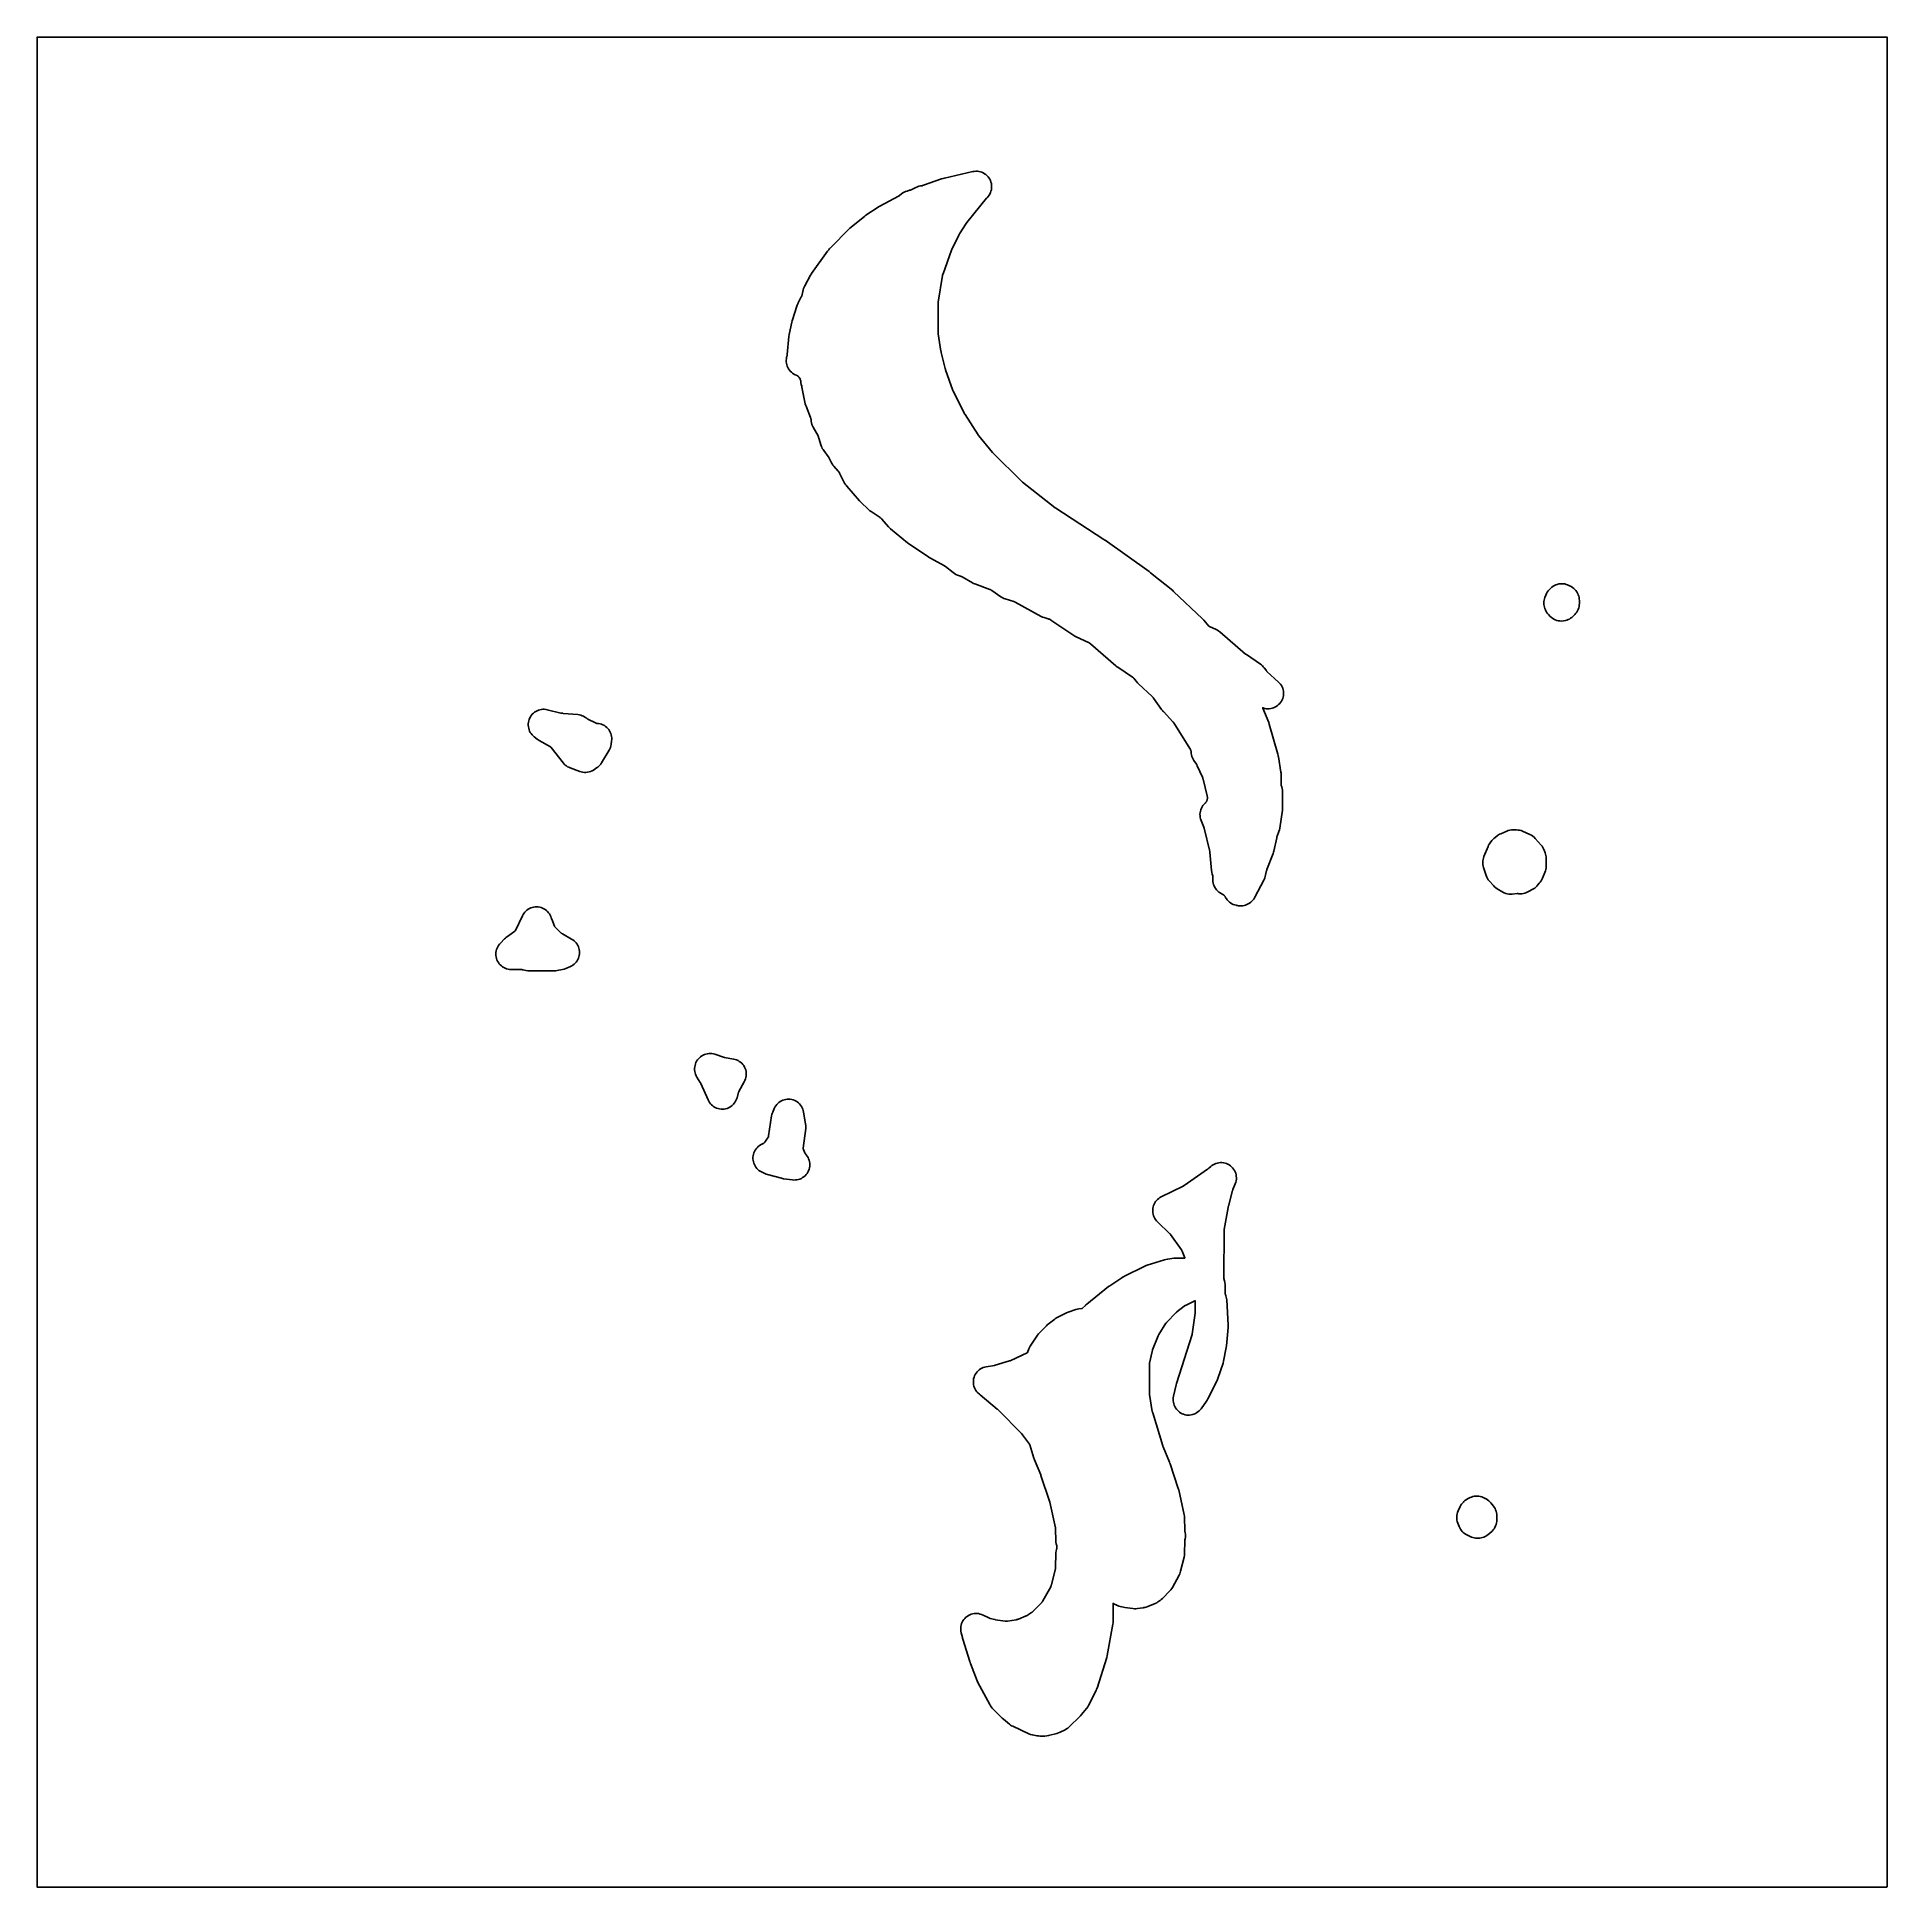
# Model space of a CAD drawing. Header units: millimetres. Extents: x 0 to 300, y 0 to 300.
import ezdxf

# ---------------------------------------------------------------- set-up
doc = ezdxf.new("R2010")
doc.units = ezdxf.units.MM
doc.layers.add('CUT', color=7, linetype='CONTINUOUS')

msp = doc.modelspace()

# ---------------------------------------------------------------- linework, layer by layer
at = {"layer": 'CUT'}
for points in [[(0, 299.99), (0.01, 300), (0.02, 300), (0.05, 300), (299.95, 300), (299.98, 300), (299.99, 300), (300, 300), (300, 299.99), (300, 299.98), (300, 299.95), (300, 0.05), (300, 0.02), (300, 0.01), (299.99, 0), (299.98, 0), (299.95, 0), (0.05, 0), (0.02, 0), (0.01, 0), (0.01, 0.01), (0, 0.01), (0, 0.02), (0, 0.05), (0, 299.95), (0, 299.98)], [(121.53, 247.1), (121.58, 246.86), (121.66, 246.63), (121.75, 246.41), (121.87, 246.19), (122, 245.99), (122.16, 245.81), (122.33, 245.64), (122.52, 245.49), (122.72, 245.35), (122.94, 245.24), (123.14, 245.16), (123.15, 245.15), (123.16, 245.15), (123.2, 245.13), (123.27, 245.09), (123.29, 245.08), (123.36, 245.03), (123.4, 245), (123.44, 244.98), (123.45, 244.96), (123.5, 244.91), (123.55, 244.86), (123.57, 244.85), (123.59, 244.81), (123.62, 244.77), (123.67, 244.7), (123.68, 244.68), (123.74, 244.58), (123.75, 244.55), (123.77, 244.49), (123.78, 244.46), (123.81, 244.36), (123.83, 244.3), (123.84, 244.28), (123.85, 244.26), (123.86, 244.18), (123.87, 244.09), (123.87, 244.04), (123.88, 243.99), (123.88, 243.9), (123.93, 243.64), (124, 243.38), (124.03, 243.28), (124.04, 243.25), (124.05, 243.23), (124.05, 243.2), (124.59, 240.54), (124.64, 240.33), (124.71, 240.13), (125.43, 238.3), (125.45, 238.24), (125.47, 238.18), (125.49, 238.12), (125.51, 238.05), (125.52, 238.02), (125.52, 237.98), (125.53, 237.9), (125.53, 237.87), (125.55, 237.68), (125.59, 237.43), (125.66, 237.18), (125.75, 236.94), (125.86, 236.71), (126.65, 235.31), (126.68, 235.24), (126.71, 235.19), (126.72, 235.15), (126.75, 235.08), (126.8, 234.94), (127.18, 233.7), (127.26, 233.49), (127.35, 233.29), (127.46, 233.1), (127.58, 232.92), (128.29, 232), (128.33, 231.94), (128.35, 231.9), (128.41, 231.81), (128.83, 230.96), (128.94, 230.77), (129.07, 230.59), (129.21, 230.41), (129.93, 229.61), (129.99, 229.53), (130.02, 229.49), (130.03, 229.47), (130.13, 229.33), (130.13, 229.32), (130.16, 229.27), (130.97, 227.67), (131.07, 227.48), (131.19, 227.31), (131.32, 227.14), (133.36, 224.81), (133.47, 224.69), (133.48, 224.68), (133.5, 224.66), (133.54, 224.63), (134.9, 223.32), (135.06, 223.17), (135.25, 223.04), (136.72, 222.06), (136.79, 222), (136.86, 221.96), (136.88, 221.94), (136.89, 221.93), (136.93, 221.9), (136.99, 221.83), (137.01, 221.82), (138.07, 220.59), (138.19, 220.46), (138.23, 220.42), (138.41, 220.26), (141.16, 217.99), (141.35, 217.85), (144.61, 215.65), (144.69, 215.6), (144.77, 215.55), (144.89, 215.48), (147.14, 214.24), (147.2, 214.21), (147.21, 214.2), (147.3, 214.14), (147.31, 214.14), (147.32, 214.13), (147.33, 214.12), (148.57, 213.14), (148.79, 212.98), (149.02, 212.85), (149.27, 212.75), (149.77, 212.57), (149.86, 212.53), (149.89, 212.52), (149.93, 212.5), (150, 212.46), (151.69, 211.49), (151.87, 211.4), (152.06, 211.31), (154.52, 210.41), (154.6, 210.38), (154.64, 210.36), (154.7, 210.33), (154.74, 210.31), (154.77, 210.29), (154.85, 210.23), (156.31, 209.22), (156.53, 209.09), (156.77, 208.97), (157.01, 208.89), (158.41, 208.47), (158.44, 208.46), (158.46, 208.45), (158.48, 208.44), (158.52, 208.43), (158.57, 208.4), (158.64, 208.37), (162.82, 206.05), (163.06, 205.93), (163.32, 205.84), (163.97, 205.65), (164.06, 205.62), (164.16, 205.59), (164.22, 205.57), (164.23, 205.56), (164.24, 205.56), (164.29, 205.53), (164.39, 205.47), (164.43, 205.45), (168.14, 202.93), (168.32, 202.82), (168.52, 202.72), (170.51, 201.83), (170.55, 201.81), (170.63, 201.76), (170.64, 201.75), (170.66, 201.74), (170.67, 201.73), (170.7, 201.71), (170.77, 201.65), (170.82, 201.61), (174.93, 198.05), (175.07, 197.94), (175.15, 197.88), (175.25, 197.81), (177.64, 196.2), (177.7, 196.16), (177.73, 196.14), (177.78, 196.1), (177.79, 196.09), (177.84, 196.04), (177.85, 196.03), (177.9, 195.98), (177.92, 195.95), (177.99, 195.87), (178.28, 195.46), (178.44, 195.27), (178.62, 195.09), (180.84, 193.04), (180.93, 192.95), (180.94, 192.94), (180.98, 192.89), (181.02, 192.83), (181.06, 192.78), (182.36, 190.95), (182.49, 190.79), (182.59, 190.67), (182.63, 190.63), (182.66, 190.6), (184.19, 188.94), (184.2, 188.94), (184.22, 188.92), (184.25, 188.88), (184.26, 188.87), (184.3, 188.82), (184.31, 188.8), (184.32, 188.79), (184.33, 188.77), (186.96, 184.63), (186.98, 184.6), (187.01, 184.54), (187.04, 184.49), (187.06, 184.46), (187.07, 184.43), (187.08, 184.38), (187.11, 184.32), (187.13, 184.28), (187.13, 184.25), (187.14, 184.2), (187.16, 184.11), (187.16, 184.09), (187.16, 184.06), (187.16, 184.02), (187.18, 183.82), (187.22, 183.57), (187.28, 183.33), (187.37, 183.09), (187.48, 182.87), (187.61, 182.65), (188.01, 182.07), (188.06, 182), (188.09, 181.94), (188.13, 181.88), (188.14, 181.86), (188.15, 181.84), (188.15, 181.83), (188.99, 179.96), (189.03, 179.87), (189.04, 179.84), (189.06, 179.78), (189.08, 179.71), (189.1, 179.64), (189.75, 176.93), (189.76, 176.91), (189.78, 176.83), (189.78, 176.82), (189.79, 176.77), (189.79, 176.72), (189.79, 176.71), (189.8, 176.61), (189.8, 176.6), (189.8, 176.54), (189.8, 176.52), (189.79, 176.47), (189.78, 176.43), (189.77, 176.38), (189.75, 176.28), (189.74, 176.26), (189.72, 176.19), (189.71, 176.15), (189.68, 176.1), (189.68, 176.09), (189.66, 176.05), (189.61, 175.97), (189.6, 175.96), (189.59, 175.94), (189.58, 175.93), (189.56, 175.9), (189.51, 175.85), (189.46, 175.78), (189.43, 175.75), (189.25, 175.57), (189.08, 175.37), (188.94, 175.16), (188.82, 174.93), (188.73, 174.7), (188.66, 174.45), (188.61, 174.2), (188.59, 173.95), (188.6, 173.69), (188.63, 173.44), (188.69, 173.19), (188.77, 172.95), (189.2, 171.88), (189.21, 171.86), (189.25, 171.72), (190.19, 167.94), (190.2, 167.82), (190.46, 164.84), (190.5, 164.55), (190.58, 164.26), (190.67, 164), (190.68, 163.96), (190.69, 163.92), (190.69, 163.9), (190.69, 163.88), (190.69, 163.31), (190.7, 163.06), (190.74, 162.81), (190.8, 162.56), (190.89, 162.33), (191, 162.1), (191.14, 161.89), (191.29, 161.69), (191.46, 161.5), (191.65, 161.34), (191.86, 161.19), (192.08, 161.07), (192.15, 161.04), (192.18, 161.03), (192.2, 161.02), (192.26, 160.98), (192.32, 160.95), (192.39, 160.9), (192.43, 160.87), (192.47, 160.85), (192.48, 160.83), (192.49, 160.82), (192.54, 160.77), (192.56, 160.75), (192.65, 160.63), (192.7, 160.56), (192.71, 160.54), (192.75, 160.46), (192.87, 160.26), (193.02, 160.06), (193.19, 159.88), (193.37, 159.72), (193.56, 159.57), (193.77, 159.44), (193.99, 159.34), (194.22, 159.26), (194.46, 159.2), (194.51, 159.19), (194.54, 159.18), (194.7, 159.15), (194.75, 159.14), (194.81, 159.13), (195.05, 159.11), (195.29, 159.1), (195.52, 159.12), (195.76, 159.16), (195.99, 159.22), (196.21, 159.31), (196.43, 159.41), (196.63, 159.54), (196.82, 159.68), (197, 159.84), (197.16, 160.02), (197.3, 160.21), (197.36, 160.3), (197.37, 160.32), (197.5, 160.53), (198.95, 163.27), (199.04, 163.46), (199.12, 163.66), (199.17, 163.87), (199.4, 164.84), (199.4, 164.85), (199.4, 164.86), (199.41, 164.86), (199.42, 164.9), (199.43, 164.94), (199.45, 164.98), (200.46, 167.62), (200.53, 167.81), (200.57, 167.99), (201.03, 170.15), (201.05, 170.22), (201.05, 170.23), (201.07, 170.31), (201.08, 170.35), (201.09, 170.37), (201.09, 170.39), (201.1, 170.41), (201.39, 171.16), (201.48, 171.43), (201.54, 171.71), (201.95, 174.62), (201.97, 174.97), (201.97, 177.6), (201.96, 177.87), (201.91, 178.13), (201.84, 178.39), (201.8, 178.5), (201.79, 178.54), (201.78, 178.58), (201.78, 178.6), (201.78, 178.64), (201.74, 180.4), (201.74, 180.41), (201.74, 180.45), (201.73, 180.61), (201.71, 180.81), (201.31, 183.26), (201.29, 183.4), (201.29, 183.41), (201.28, 183.49), (201.22, 183.72), (199.83, 188.55), (199.74, 188.82), (198.77, 191.16), (198.75, 191.22), (198.77, 191.22), (198.86, 191.19), (199.09, 191.12), (199.33, 191.08), (199.57, 191.06), (199.82, 191.07), (200.06, 191.09), (200.3, 191.14), (200.53, 191.22), (200.75, 191.31), (200.96, 191.43), (201.16, 191.57), (201.35, 191.73), (201.52, 191.9), (201.67, 192.09), (201.8, 192.29), (201.92, 192.51), (202.01, 192.73), (202.08, 192.96), (202.12, 193.2), (202.15, 193.44), (202.15, 193.68), (202.12, 193.93), (202.08, 194.16), (202.01, 194.4), (201.91, 194.62), (201.8, 194.84), (201.67, 195.04), (201.51, 195.23), (201.34, 195.4), (199.45, 197.13), (199.42, 197.16), (199.38, 197.2), (199.35, 197.23), (199.35, 197.24), (199.34, 197.25), (199.33, 197.26), (199.31, 197.3), (199, 197.72), (198.86, 197.89), (198.71, 198.04), (198.55, 198.19), (198.38, 198.31), (196.11, 199.84), (196.09, 199.85), (196.08, 199.86), (196.02, 199.9), (195.98, 199.94), (191.82, 203.52), (191.63, 203.67), (191.43, 203.8), (191.22, 203.91), (190.11, 204.41), (190.09, 204.42), (190.07, 204.43), (190.06, 204.44), (190.05, 204.44), (190.04, 204.46), (189.2, 205.44), (189.02, 205.63), (184.32, 210.1), (184.17, 210.23), (180.58, 213.13), (180.54, 213.16), (180.53, 213.17), (180.4, 213.27), (180.37, 213.3), (173.2, 218.38), (173.16, 218.41), (173.02, 218.5), (165.19, 223.61), (165.13, 223.65), (165.11, 223.66), (159.79, 227.83), (159.76, 227.85), (159.68, 227.93), (155.02, 232.56), (154.95, 232.64), (152.71, 235.34), (152.7, 235.36), (152.62, 235.46), (150.49, 238.76), (150.46, 238.81), (150.45, 238.82), (150.43, 238.87), (148.6, 242.52), (148.57, 242.59), (148.54, 242.66), (147.34, 246.01), (147.33, 246.05), (147.3, 246.14), (147.28, 246.23), (146.63, 248.83), (146.63, 248.85), (146.61, 248.93), (146.6, 248.98), (146.59, 249.03), (146.59, 249.05), (146.13, 251.85), (146.12, 251.91), (146.12, 251.98), (146.12, 256.85), (146.12, 256.92), (146.13, 256.99), (146.83, 261.3), (146.83, 261.33), (146.85, 261.37), (146.85, 261.38), (146.86, 261.41), (146.92, 261.59), (148.28, 265.44), (148.3, 265.49), (148.31, 265.5), (148.31, 265.51), (148.34, 265.56), (149.48, 267.84), (149.49, 267.87), (149.52, 267.92), (149.54, 267.95), (149.55, 267.97), (149.56, 267.99), (149.62, 268.09), (150.68, 269.77), (150.79, 269.92), (150.8, 269.93), (153.99, 273.87), (154.01, 273.9), (154.02, 273.91), (154.03, 273.92), (154.06, 273.94), (154.23, 274.13), (154.38, 274.33), (154.51, 274.54), (154.62, 274.76), (154.7, 275), (154.76, 275.24), (154.8, 275.49), (154.81, 275.73), (154.8, 275.98), (154.76, 276.23), (154.7, 276.47), (154.61, 276.71), (154.5, 276.93), (154.37, 277.14), (154.22, 277.34), (154.05, 277.52), (153.86, 277.69), (153.66, 277.83), (153.44, 277.96), (153.22, 278.06), (152.98, 278.14), (152.74, 278.19), (152.49, 278.22), (152.24, 278.23), (151.99, 278.21), (151.75, 278.17), (147.17, 277.11), (147.16, 277.11), (146.92, 277.06), (146.68, 276.99), (143.78, 275.96), (143.6, 275.9), (143.57, 275.89), (143.56, 275.89), (143.53, 275.88), (143.45, 275.87), (143.29, 275.84), (143.02, 275.79), (142.76, 275.7), (142.52, 275.59), (141.87, 275.26), (141.83, 275.24), (141.82, 275.23), (141.78, 275.21), (141.76, 275.2), (141.75, 275.2), (141.74, 275.2), (141.67, 275.18), (141.53, 275.14), (141.51, 275.14), (141.09, 275.02), (140.85, 274.94), (140.62, 274.84), (140.4, 274.71), (140.2, 274.56), (139.88, 274.29), (139.84, 274.27), (139.83, 274.26), (139.8, 274.24), (139.77, 274.22), (139.76, 274.21), (139.71, 274.18), (136.7, 272.59), (136.68, 272.58), (136.67, 272.58), (136.46, 272.45), (136.41, 272.42), (134.42, 271.09), (134.25, 270.96), (132.03, 269.18), (131.82, 269), (131.81, 268.99), (131.8, 268.98), (128.56, 265.7), (128.55, 265.7), (128.54, 265.69), (128.38, 265.5), (128.25, 265.34), (128.23, 265.31), (128.21, 265.28), (125.61, 261.64), (125.58, 261.59), (125.45, 261.39), (124.49, 259.66), (124.39, 259.45), (124.31, 259.23), (124.24, 259.01), (124.01, 258), (124.01, 257.99), (124, 257.97), (123.96, 257.91), (123.95, 257.87), (123.94, 257.85), (123.44, 256.87), (123.43, 256.86), (123.42, 256.84), (123.29, 256.51), (122.45, 253.99), (122.38, 253.73), (121.95, 251.76), (121.9, 251.44), (121.65, 248.53), (121.65, 248.46), (121.64, 248.38), (121.64, 248.36), (121.64, 248.35), (121.63, 248.29), (121.61, 248.23), (121.6, 248.18), (121.56, 248.06), (121.52, 247.82), (121.5, 247.58), (121.51, 247.34)], [(244.35, 207.98), (244.38, 207.75), (244.44, 207.53), (244.51, 207.31), (244.6, 207.09), (244.66, 206.97), (244.79, 206.75), (244.94, 206.54), (245.1, 206.35), (245.39, 206.05), (245.58, 205.88), (245.77, 205.73), (245.99, 205.6), (246.21, 205.49), (246.45, 205.4), (246.69, 205.34), (246.94, 205.3), (247.19, 205.29), (247.23, 205.29), (247.54, 205.31), (247.84, 205.36), (247.88, 205.37), (248.09, 205.44), (248.3, 205.52), (248.5, 205.62), (248.69, 205.74), (248.87, 205.88), (249.04, 206.03), (249.38, 206.37), (249.54, 206.55), (249.69, 206.75), (249.81, 206.96), (249.92, 207.18), (250, 207.41), (250.06, 207.65), (250.1, 207.89), (250.11, 208.14), (250.11, 208.63), (250.1, 208.86), (250.07, 209.09), (250.01, 209.32), (249.94, 209.54), (249.85, 209.75), (249.83, 209.79), (249.7, 210.01), (249.55, 210.22), (249.38, 210.42), (249.19, 210.59), (248.98, 210.75), (248.76, 210.88), (248.42, 211.06), (248.2, 211.16), (247.97, 211.24), (247.73, 211.3), (247.49, 211.34), (247.24, 211.35), (247, 211.34), (246.76, 211.3), (246.52, 211.24), (246.29, 211.16), (246.07, 211.05), (245.86, 210.93), (245.66, 210.78), (245.48, 210.62), (245.22, 210.36), (245.05, 210.17), (244.9, 209.96), (244.77, 209.74), (244.66, 209.51), (244.51, 209.13), (244.44, 208.91), (244.38, 208.68), (244.35, 208.45), (244.34, 208.22)], [(81.55, 190.9), (81.32, 190.83), (81.09, 190.74), (80.88, 190.63), (80.68, 190.49), (80.49, 190.34), (80.32, 190.17), (80.16, 189.98), (80.02, 189.78), (79.91, 189.57), (79.81, 189.34), (79.74, 189.11), (79.69, 188.87), (79.66, 188.63), (79.66, 188.39), (79.68, 188.15), (79.73, 187.91), (79.79, 187.67), (79.88, 187.45), (79.99, 187.23), (80.12, 187.03), (80.28, 186.84), (80.44, 186.66), (80.63, 186.5), (81.12, 186.12), (81.27, 186.02), (81.43, 185.92), (83.25, 184.9), (83.28, 184.88), (83.3, 184.87), (83.3, 184.86), (83.32, 184.85), (83.33, 184.84), (83.34, 184.83), (83.37, 184.79), (85.36, 182.27), (85.51, 182.1), (85.67, 181.94), (85.85, 181.8), (86.04, 181.67), (86.24, 181.57), (86.45, 181.48), (88.01, 180.9), (88.25, 180.82), (88.5, 180.77), (88.76, 180.74), (89.01, 180.74), (89.27, 180.77), (89.52, 180.82), (89.76, 180.9), (90, 181), (90.22, 181.13), (90.74, 181.46), (90.93, 181.59), (91.11, 181.75), (91.27, 181.91), (91.42, 182.1), (91.55, 182.29), (92.78, 184.36), (92.89, 184.58), (92.99, 184.81), (93.06, 185.04), (93.1, 185.29), (93.18, 185.85), (93.21, 186.09), (93.21, 186.33), (93.18, 186.58), (93.13, 186.82), (93.06, 187.05), (92.97, 187.27), (92.85, 187.49), (92.72, 187.69), (92.56, 187.88), (92.39, 188.05), (92.2, 188.21), (92, 188.34), (91.78, 188.46), (91.56, 188.55), (91.32, 188.62), (91.08, 188.67), (90.84, 188.7), (90.75, 188.7), (90.72, 188.71), (90.7, 188.71), (90.58, 188.76), (89.34, 189.38), (89.2, 189.46), (89.14, 189.5), (89.05, 189.57), (88.85, 189.72), (88.64, 189.84), (88.42, 189.94), (88.19, 190.02), (87.95, 190.08), (87.71, 190.11), (85.32, 190.32), (85.28, 190.33), (85.26, 190.33), (85.13, 190.34), (85.1, 190.35), (84.95, 190.37), (82.75, 190.91), (82.52, 190.95), (82.27, 190.98), (82.03, 190.98), (81.79, 190.95)], [(235.1, 163.78), (235.21, 163.56), (235.34, 163.35), (235.5, 163.16), (236.18, 162.38), (236.36, 162.18), (236.57, 162.01), (236.8, 161.86), (237.69, 161.34), (237.92, 161.22), (238.17, 161.13), (238.42, 161.06), (238.68, 161.02), (238.94, 161), (239.2, 161.01), (240.02, 161.09), (240.11, 161.1), (240.13, 161.1), (240.14, 161.1), (240.15, 161.1), (240.28, 161.07), (240.54, 161.06), (240.79, 161.07), (241.04, 161.11), (241.29, 161.17), (241.53, 161.26), (241.76, 161.37), (242.66, 161.87), (242.87, 162), (243.06, 162.15), (243.23, 162.31), (243.39, 162.49), (243.6, 162.76), (243.61, 162.77), (243.77, 162.96), (243.92, 163.15), (244.05, 163.37), (244.15, 163.59), (244.54, 164.54), (244.62, 164.77), (244.68, 165.01), (244.72, 165.25), (244.73, 165.49), (244.73, 166.83), (244.72, 167.05), (244.69, 167.27), (244.64, 167.49), (244.57, 167.7), (244.4, 168.16), (244.31, 168.37), (244.2, 168.58), (244.07, 168.77), (243.93, 168.95), (242.95, 170.05), (242.76, 170.24), (242.55, 170.41), (242.33, 170.56), (242.09, 170.68), (240.89, 171.21), (240.66, 171.3), (240.42, 171.36), (240.17, 171.4), (239.92, 171.42), (239.36, 171.43), (239.1, 171.42), (238.84, 171.38), (238.58, 171.32), (238.34, 171.23), (237.36, 170.81), (237.17, 170.72), (236.99, 170.61), (236.82, 170.49), (236.39, 170.16), (236.23, 170.03), (236.08, 169.88), (235.94, 169.72), (235.65, 169.35), (235.52, 169.16), (235.4, 168.96), (235.3, 168.75), (234.63, 167.09), (234.55, 166.86), (234.5, 166.63), (234.46, 166.39), (234.45, 166.15), (234.45, 166.09), (234.46, 165.82), (234.51, 165.56), (234.58, 165.3), (235.01, 164.01)], [(74.52, 152.02), (74.46, 151.79), (74.42, 151.55), (74.41, 151.3), (74.42, 151.06), (74.45, 150.82), (74.51, 150.58), (74.59, 150.35), (74.69, 150.13), (74.82, 149.92), (74.96, 149.72), (75.12, 149.54), (75.3, 149.38), (75.49, 149.23), (75.7, 149.1), (75.92, 148.99), (76.15, 148.91), (76.38, 148.85), (76.62, 148.81), (76.87, 148.79), (78.63, 148.76), (78.64, 148.76), (78.71, 148.75), (78.8, 148.74), (79.31, 148.62), (79.6, 148.57), (79.89, 148.55), (79.91, 148.55), (79.92, 148.55), (83.9, 148.56), (84.12, 148.57), (84.34, 148.6), (85.21, 148.76), (85.5, 148.83), (85.78, 148.94), (86.5, 149.26), (86.71, 149.36), (86.91, 149.49), (87.1, 149.64), (87.28, 149.8), (87.44, 149.98), (87.58, 150.18), (87.7, 150.39), (87.8, 150.61), (87.88, 150.83), (87.93, 151.07), (87.97, 151.3), (87.98, 151.54), (87.97, 151.78), (87.93, 152.02), (87.88, 152.25), (87.8, 152.48), (87.69, 152.7), (87.57, 152.91), (87.43, 153.1), (87.27, 153.28), (87.1, 153.45), (86.91, 153.59), (86.7, 153.72), (85.21, 154.56), (85.16, 154.59), (85.06, 154.65), (85.01, 154.68), (85, 154.69), (84.93, 154.75), (84.01, 155.67), (83.97, 155.72), (83.94, 155.75), (83.92, 155.78), (83.91, 155.81), (83.46, 156.93), (83.43, 157), (83.42, 157.03), (83.39, 157.14), (83.32, 157.37), (83.21, 157.59), (83.09, 157.8), (82.95, 158), (82.79, 158.19), (82.61, 158.35), (82.42, 158.5), (82.21, 158.63), (81.99, 158.74), (81.76, 158.83), (81.53, 158.89), (81.29, 158.93), (81.04, 158.95), (80.8, 158.94), (80.56, 158.91), (80.32, 158.86), (80.09, 158.78), (79.86, 158.68), (79.65, 158.56), (79.45, 158.42), (79.27, 158.26), (79.1, 158.08), (78.95, 157.89), (78.82, 157.69), (78.72, 157.49), (78.71, 157.47), (78.71, 157.46), (77.59, 155.1), (77.59, 155.09), (77.58, 155.08), (77.56, 155.06), (77.49, 155), (76.28, 154.13), (76.12, 154.01), (76.05, 153.95), (76.03, 153.93), (75.97, 153.87), (75.95, 153.86), (75.83, 153.75), (75.14, 153.06), (74.98, 152.88), (74.83, 152.68), (74.71, 152.47), (74.6, 152.25)], [(108.93, 127.41), (109.07, 127.2), (109.22, 127.01), (109.39, 126.83), (109.57, 126.67), (109.77, 126.53), (109.99, 126.41), (110.21, 126.31), (110.44, 126.23), (110.68, 126.18), (110.93, 126.15), (111.17, 126.14), (111.42, 126.16), (111.66, 126.2), (111.9, 126.27), (112.13, 126.36), (112.35, 126.47), (112.55, 126.6), (112.75, 126.75), (112.92, 126.92), (113.08, 127.11), (113.23, 127.31), (113.35, 127.52), (113.44, 127.75), (113.52, 127.98), (113.78, 128.91), (113.8, 128.96), (113.8, 128.97), (113.8, 128.98), (114.7, 130.57), (114.81, 130.8), (114.9, 131.03), (114.96, 131.27), (115, 131.52), (115.02, 131.77), (115.01, 132.02), (114.98, 132.27), (114.92, 132.51), (114.83, 132.75), (114.73, 132.97), (114.6, 133.19), (114.45, 133.39), (114.28, 133.57), (114.09, 133.74), (113.89, 133.89), (113.68, 134.02), (113.45, 134.12), (113.21, 134.2), (112.97, 134.26), (111.51, 134.53), (111.46, 134.54), (111.33, 134.57), (109.92, 135.03), (109.69, 135.1), (109.45, 135.14), (109.2, 135.16), (108.96, 135.15), (108.72, 135.12), (108.48, 135.07), (108.25, 134.99), (108.02, 134.9), (107.81, 134.78), (107.61, 134.64), (107.43, 134.48), (107.26, 134.3), (107.11, 134.11), (106.97, 133.91), (106.86, 133.69), (106.77, 133.46), (106.71, 133.23), (106.66, 132.99), (106.64, 132.75), (106.64, 132.5), (106.67, 132.26), (106.72, 132.02), (106.8, 131.79), (106.89, 131.56), (107.01, 131.35), (107.55, 130.48), (107.58, 130.42), (107.6, 130.39), (107.65, 130.28), (108.82, 127.63)], [(116.76, 119.88), (116.61, 119.7), (116.47, 119.49), (116.35, 119.28), (116.25, 119.05), (116.18, 118.82), (116.13, 118.58), (116.1, 118.34), (116.1, 118.09), (116.12, 117.85), (116.17, 117.61), (116.24, 117.38), (116.33, 117.15), (116.44, 116.93), (116.57, 116.73), (116.73, 116.53), (116.9, 116.36), (117.08, 116.2), (117.29, 116.06), (117.5, 115.95), (118.01, 115.7), (118.23, 115.6), (118.46, 115.53), (120.71, 114.92), (121.04, 114.85), (122.5, 114.66), (122.75, 114.64), (122.99, 114.65), (123.24, 114.68), (123.48, 114.73), (123.72, 114.81), (123.95, 114.91), (124.16, 115.03), (124.36, 115.17), (124.55, 115.34), (124.72, 115.52), (124.87, 115.71), (125.01, 115.93), (125.12, 116.15), (125.2, 116.38), (125.27, 116.62), (125.31, 116.87), (125.32, 117.12), (125.31, 117.36), (125.28, 117.61), (125.22, 117.85), (125.13, 118.09), (125.03, 118.31), (124.9, 118.52), (124.75, 118.72), (124.66, 118.82), (124.59, 118.91), (124.56, 118.94), (124.56, 118.95), (124.55, 118.97), (124.51, 119.05), (124.28, 119.57), (124.26, 119.63), (124.25, 119.65), (124.24, 119.69), (124.24, 119.7), (124.24, 119.71), (124.25, 119.79), (124.65, 123.02), (124.67, 123.26), (124.66, 123.5), (124.64, 123.74), (124.32, 125.67), (124.26, 125.91), (124.19, 126.15), (124.09, 126.37), (123.97, 126.59), (123.83, 126.79), (123.67, 126.98), (123.49, 127.15), (123.29, 127.3), (123.09, 127.43), (122.87, 127.54), (122.64, 127.63), (122.4, 127.7), (122.15, 127.74), (121.91, 127.76), (121.66, 127.75), (121.42, 127.72), (121.18, 127.67), (120.94, 127.59), (120.72, 127.49), (120.5, 127.37), (120.3, 127.22), (120.12, 127.06), (119.95, 126.88), (119.8, 126.68), (119.67, 126.48), (119.56, 126.25), (119.3, 125.65), (119.22, 125.45), (119.16, 125.25), (119.12, 125.03), (118.63, 121.79), (118.62, 121.71), (118.6, 121.61), (118.6, 121.6), (118.59, 121.58), (118.58, 121.58), (118.52, 121.5), (118.48, 121.45), (118, 120.78), (117.95, 120.72), (117.92, 120.68), (117.89, 120.64), (117.86, 120.6), (117.84, 120.58), (117.82, 120.57), (117.77, 120.55), (117.55, 120.46), (117.33, 120.34), (117.13, 120.21), (116.94, 120.06)], [(151.3, 36.46), (151.37, 36.25), (152.46, 33.42), (152.59, 33.14), (154.49, 29.59), (154.61, 29.39), (154.75, 29.2), (154.91, 29.02), (156.52, 27.38), (156.72, 27.19), (157.7, 26.39), (157.87, 26.27), (158.04, 26.16), (158.23, 26.06), (160.84, 24.85), (161.12, 24.74), (161.42, 24.66), (162.15, 24.52), (162.38, 24.49), (162.62, 24.48), (163.42, 24.48), (163.73, 24.5), (164.03, 24.55), (165.39, 24.89), (165.66, 24.98), (165.92, 25.1), (166.72, 25.51), (166.94, 25.63), (167.14, 25.78), (167.33, 25.94), (169.21, 27.78), (169.39, 27.98), (170.2, 28.96), (170.22, 28.99), (170.38, 29.2), (170.51, 29.43), (171.75, 31.88), (171.83, 32.06), (171.9, 32.25), (173.48, 37.23), (173.56, 37.55), (174.46, 42.63), (174.49, 42.85), (174.5, 43.07), (174.5, 45.96), (174.5, 45.98), (174.5, 45.99), (174.51, 46), (174.55, 45.98), (174.75, 45.87), (174.79, 45.85), (174.83, 45.83), (175.02, 45.73), (175.03, 45.73), (175.05, 45.72), (175.22, 45.64), (175.24, 45.63), (175.43, 45.56), (175.63, 45.51), (176.21, 45.38), (176.39, 45.35), (177.72, 45.15), (177.96, 45.12), (178.2, 45.12), (178.44, 45.15), (179.33, 45.28), (179.4, 45.28), (179.49, 45.3), (179.65, 45.32), (179.89, 45.38), (180.13, 45.47), (181.35, 45.99), (181.57, 46.09), (181.77, 46.22), (182.11, 46.45), (182.32, 46.61), (182.51, 46.78), (183.69, 48.01), (183.7, 48.01), (183.86, 48.19), (184, 48.38), (184.13, 48.58), (185.22, 50.58), (185.31, 50.78), (185.39, 50.98), (185.45, 51.19), (186.01, 53.49), (186.06, 53.76), (186.08, 54.03), (186.12, 56.17), (186.12, 56.25), (186.13, 56.28), (186.14, 56.32), (186.17, 56.48), (186.22, 56.72), (186.24, 56.96), (186.24, 57.2), (186.21, 57.44), (186.16, 57.68), (186.12, 57.81), (186.12, 57.82), (186.12, 57.83), (186.12, 57.87), (186.12, 57.9), (186.08, 59.88), (186.06, 60.12), (186.02, 60.37), (185.14, 64.38), (185.07, 64.63), (183.74, 68.61), (183.73, 68.65), (183.71, 68.7), (183.65, 68.88), (182.6, 71.4), (182.6, 71.41), (182.58, 71.45), (182.55, 71.55), (180.93, 76.88), (180.92, 76.92), (180.89, 76.99), (180.89, 77), (180.87, 77.07), (180.86, 77.13), (180.4, 79.86), (180.39, 79.89), (180.39, 79.92), (180.39, 79.93), (180.39, 80.01), (180.41, 84.8), (180.41, 84.82), (180.42, 84.86), (180.43, 84.92), (180.43, 84.93), (180.43, 84.94), (180.84, 86.84), (180.87, 87.03), (180.88, 87.05), (180.88, 87.06), (180.9, 87.11), (181.81, 89.38), (181.85, 89.49), (181.86, 89.52), (181.87, 89.54), (181.87, 89.55), (181.92, 89.61), (183.08, 91.43), (183.12, 91.48), (183.12, 91.49), (183.14, 91.51), (183.17, 91.54), (183.18, 91.55), (183.21, 91.59), (184.66, 93.09), (184.7, 93.13), (184.72, 93.15), (184.75, 93.18), (184.76, 93.18), (184.79, 93.21), (184.82, 93.24), (184.84, 93.25), (186.03, 94.18), (186.04, 94.19), (186.07, 94.21), (186.08, 94.22), (186.1, 94.23), (186.2, 94.28), (186.22, 94.29), (186.24, 94.3), (186.25, 94.3), (187.23, 94.8), (187.31, 94.84), (187.36, 94.87), (187.42, 94.9), (187.77, 95.08), (187.79, 95.09), (187.8, 95.09), (187.81, 95.09), (187.81, 95.07), (187.81, 95.05), (187.82, 93.24), (187.81, 93.09), (187.81, 93.06), (187.33, 89.67), (187.33, 89.64), (187.33, 89.63), (187.31, 89.58), (184.78, 81.65), (184.72, 81.44), (184.3, 79.57), (184.26, 79.33), (184.24, 79.08), (184.25, 78.84), (184.28, 78.6), (184.33, 78.36), (184.4, 78.13), (184.5, 77.9), (184.62, 77.69), (184.76, 77.49), (184.92, 77.31), (185.1, 77.14), (185.29, 76.98), (185.49, 76.85), (185.71, 76.74), (185.94, 76.65), (186.17, 76.59), (186.41, 76.54), (186.66, 76.52), (186.9, 76.53), (187.14, 76.55), (187.38, 76.6), (187.61, 76.68), (187.84, 76.77), (188.05, 76.89), (188.25, 77.03), (188.44, 77.19), (188.61, 77.36), (188.76, 77.55), (189.66, 78.79), (189.78, 78.96), (189.87, 79.14), (191.37, 82.12), (191.51, 82.45), (192.34, 84.95), (192.42, 85.25), (192.86, 87.47), (192.9, 87.76), (193.14, 90.73), (193.15, 90.93), (193.15, 90.95), (193.15, 91.09), (192.92, 95.21), (192.89, 95.43), (192.85, 95.65), (192.79, 95.86), (192.76, 95.96), (192.75, 95.98), (192.73, 96.05), (192.72, 96.08), (192.71, 96.11), (192.7, 96.14), (192.7, 96.15), (192.7, 96.21), (192.66, 97.72), (192.64, 98.01), (192.58, 98.29), (192.48, 98.67), (192.47, 98.74), (192.46, 98.76), (192.46, 98.77), (192.46, 98.81), (192.46, 98.87), (192.49, 106.48), (192.49, 106.49), (192.49, 106.5), (192.49, 106.56), (192.5, 106.61), (193.15, 110.17), (193.15, 110.18), (193.16, 110.21), (193.18, 110.33), (193.18, 110.34), (193.2, 110.42), (193.89, 112.94), (193.91, 113.01), (193.94, 113.09), (194.32, 114.04), (194.4, 114.28), (194.46, 114.52), (194.49, 114.76), (194.5, 115.01), (194.48, 115.26), (194.44, 115.5), (194.38, 115.74), (194.29, 115.98), (194.18, 116.2), (194.05, 116.41), (193.89, 116.6), (193.72, 116.78), (193.53, 116.94), (193.33, 117.09), (193.11, 117.21), (192.89, 117.31), (192.65, 117.38), (192.41, 117.44), (192.16, 117.46), (191.91, 117.47), (191.67, 117.45), (191.42, 117.4), (191.18, 117.33), (190.95, 117.24), (190.73, 117.13), (190.53, 116.99), (190.33, 116.83), (190.02, 116.55), (189.85, 116.42), (189.83, 116.41), (186.02, 113.77), (185.93, 113.71), (185.92, 113.7), (185.86, 113.67), (182.31, 111.91), (182.1, 111.79), (181.9, 111.66), (181.72, 111.5), (181.55, 111.33), (181.4, 111.14), (181.27, 110.94), (181.16, 110.73), (181.06, 110.51), (181, 110.28), (180.95, 110.04), (180.92, 109.8), (180.92, 109.56), (180.94, 109.33), (180.99, 109.09), (181.06, 108.86), (181.14, 108.64), (181.25, 108.42), (181.38, 108.22), (181.53, 108.03), (181.7, 107.86), (183.72, 105.94), (183.74, 105.92), (183.76, 105.9), (183.76, 105.89), (183.78, 105.87), (183.8, 105.84), (183.82, 105.81), (185.59, 103.33), (185.61, 103.31), (185.61, 103.3), (185.62, 103.28), (185.63, 103.27), (185.64, 103.24), (185.65, 103.21), (185.69, 103.09), (186.12, 102.04), (186.13, 102), (186.13, 101.99), (186.12, 101.99), (186.08, 101.99), (185.33, 102), (185.02, 102), (184.86, 102), (184.8, 102), (184.78, 102), (184.77, 102), (184.57, 101.99), (184.37, 101.97), (183.38, 101.81), (183.3, 101.81), (183.06, 101.77), (182.82, 101.71), (180.04, 100.85), (179.85, 100.78), (179.66, 100.7), (176.35, 99.05), (176.19, 98.97), (176.12, 98.94), (175.91, 98.81), (173.95, 97.49), (173.78, 97.36), (170.24, 94.5), (170.1, 94.38), (170.09, 94.37), (170.04, 94.33), (170.02, 94.31), (169.52, 93.85), (169.48, 93.82), (169.47, 93.81), (169.43, 93.81), (168.97, 93.75), (168.71, 93.71), (168.46, 93.64), (167.24, 93.23), (166.92, 93.1), (165.44, 92.36), (165.23, 92.24), (165.03, 92.1), (163.96, 91.27), (163.82, 91.15), (163.68, 91.02), (162.41, 89.69), (162.26, 89.51), (162.12, 89.31), (161.08, 87.69), (160.96, 87.49), (160.86, 87.27), (160.61, 86.66), (160.61, 86.64), (160.6, 86.64), (160.6, 86.63), (160.55, 86.61), (157.9, 85.38), (157.81, 85.35), (157.79, 85.34), (157.71, 85.31), (155.39, 84.62), (155.26, 84.59), (153.92, 84.36), (153.68, 84.31), (153.44, 84.23), (153.21, 84.13), (153, 84.01), (152.8, 83.87), (152.61, 83.7), (152.44, 83.52), (152.29, 83.33), (152.15, 83.11), (152.05, 82.89), (151.96, 82.66), (151.89, 82.42), (151.85, 82.17), (151.84, 81.93), (151.85, 81.68), (151.88, 81.43), (151.94, 81.19), (152.03, 80.95), (152.13, 80.73), (152.26, 80.52), (152.41, 80.32), (152.57, 80.13), (152.58, 80.12), (152.83, 79.9), (152.96, 79.81), (155.72, 77.51), (155.75, 77.48), (155.89, 77.36), (156.03, 77.23), (159.54, 73.67), (159.6, 73.61), (159.65, 73.54), (160.93, 71.81), (160.95, 71.79), (160.96, 71.78), (160.96, 71.77), (160.99, 71.69), (161.64, 69.56), (161.66, 69.5), (161.68, 69.44), (161.75, 69.26), (162.76, 66.86), (162.77, 66.83), (162.78, 66.8), (162.8, 66.75), (164.2, 62.55), (164.23, 62.43), (164.24, 62.39), (165.15, 58.27), (165.15, 58.25), (165.16, 58.22), (165.17, 58.13), (165.18, 58.09), (165.18, 58), (165.21, 56.2), (165.23, 55.91), (165.28, 55.63), (165.33, 55.5), (165.35, 55.43), (165.36, 55.41), (165.37, 55.36), (165.37, 55.34), (165.37, 55.33), (165.39, 55.23), (165.38, 55.23), (165.39, 55.12), (165.38, 55.01), (165.38, 54.99), (165.37, 54.87), (165.35, 54.78), (165.28, 54.48), (165.24, 54.23), (165.22, 53.98), (165.18, 51.95), (165.18, 51.87), (165.17, 51.79), (165.16, 51.71), (165.16, 51.69), (165.16, 51.68), (165.14, 51.62), (164.52, 49.07), (164.5, 49.02), (164.5, 49), (164.48, 48.93), (164.45, 48.86), (164.44, 48.83), (164.39, 48.72), (164.38, 48.71), (164.38, 48.7), (163.12, 46.42), (163.07, 46.32), (163.05, 46.3), (163.04, 46.28), (162.97, 46.19), (162.94, 46.16), (162.94, 46.15), (162.92, 46.13), (161.55, 44.73), (161.48, 44.66), (161.46, 44.64), (161.45, 44.63), (161.36, 44.56), (161.33, 44.54), (161.29, 44.51), (160.79, 44.17), (160.75, 44.13), (160.73, 44.12), (160.57, 44.04), (160.55, 44.03), (160.46, 43.99), (160.4, 43.96), (159.16, 43.44), (159.07, 43.41), (159.03, 43.4), (159.01, 43.39), (158.98, 43.38), (158.91, 43.36), (158.81, 43.34), (158.76, 43.33), (157.36, 43.13), (157.29, 43.12), (157.28, 43.12), (157.17, 43.11), (157.16, 43.11), (157.05, 43.12), (157.06, 43.11), (156.99, 43.12), (155.45, 43.35), (155.39, 43.36), (155.38, 43.36), (155.31, 43.38), (154.59, 43.55), (154.48, 43.58), (154.42, 43.6), (154.34, 43.63), (154.33, 43.64), (154.24, 43.68), (153.41, 44.1), (153.18, 44.2), (152.94, 44.27), (152.7, 44.33), (152.46, 44.35), (152.21, 44.36), (151.96, 44.34), (151.72, 44.29), (151.48, 44.22), (151.25, 44.13), (151.03, 44.02), (150.82, 43.88), (150.63, 43.73), (150.45, 43.55), (150.29, 43.36), (150.15, 43.15), (150.03, 42.94), (149.94, 42.71), (149.87, 42.47), (149.82, 42.23), (149.79, 41.98), (149.79, 41.73), (149.82, 41.48), (149.87, 41.24), (150.07, 40.47), (150.07, 40.45), (150.1, 40.34), (150.13, 40.21), (151.27, 36.55), (151.29, 36.47)], [(230.24, 59.74), (230.27, 59.49), (230.32, 59.25), (230.4, 59.01), (230.62, 58.45), (230.72, 58.23), (230.83, 58.03), (230.96, 57.84), (231.11, 57.67), (231.28, 57.5), (231.45, 57.36), (231.65, 57.23), (231.85, 57.12), (232.42, 56.84), (232.63, 56.74), (232.84, 56.67), (233.07, 56.62), (233.29, 56.59), (233.52, 56.58), (233.72, 56.58), (233.95, 56.59), (234.18, 56.62), (234.41, 56.68), (234.63, 56.75), (234.84, 56.84), (234.92, 56.88), (235.13, 57.01), (235.34, 57.15), (235.53, 57.31), (235.96, 57.72), (236.13, 57.9), (236.28, 58.1), (236.42, 58.32), (236.53, 58.55), (236.62, 58.78), (236.68, 59.03), (236.72, 59.28), (236.73, 59.53), (236.73, 60.2), (236.72, 60.44), (236.68, 60.68), (236.62, 60.92), (236.54, 61.15), (236.44, 61.37), (236.32, 61.57), (236.17, 61.77), (235.75, 62.29), (235.59, 62.48), (235.41, 62.64), (235.21, 62.79), (235, 62.92), (234.87, 62.99), (234.8, 63.02), (234.79, 63.03), (234.72, 63.07), (234.5, 63.18), (234.28, 63.27), (234.04, 63.34), (233.8, 63.38), (233.56, 63.4), (233.32, 63.39), (233.08, 63.37), (232.84, 63.32), (232.61, 63.24), (232.38, 63.15), (232.2, 63.05), (232.17, 63.03), (232.08, 62.99), (231.95, 62.92), (231.75, 62.8), (231.55, 62.65), (231.37, 62.49), (231.3, 62.42), (231.15, 62.26), (231.02, 62.08), (230.9, 61.9), (230.8, 61.71), (230.46, 60.98), (230.37, 60.74), (230.3, 60.5), (230.25, 60.25), (230.23, 60)]]:
    msp.add_lwpolyline(points, close=True, dxfattribs=at)

doc.saveas('drawing.dxf')
